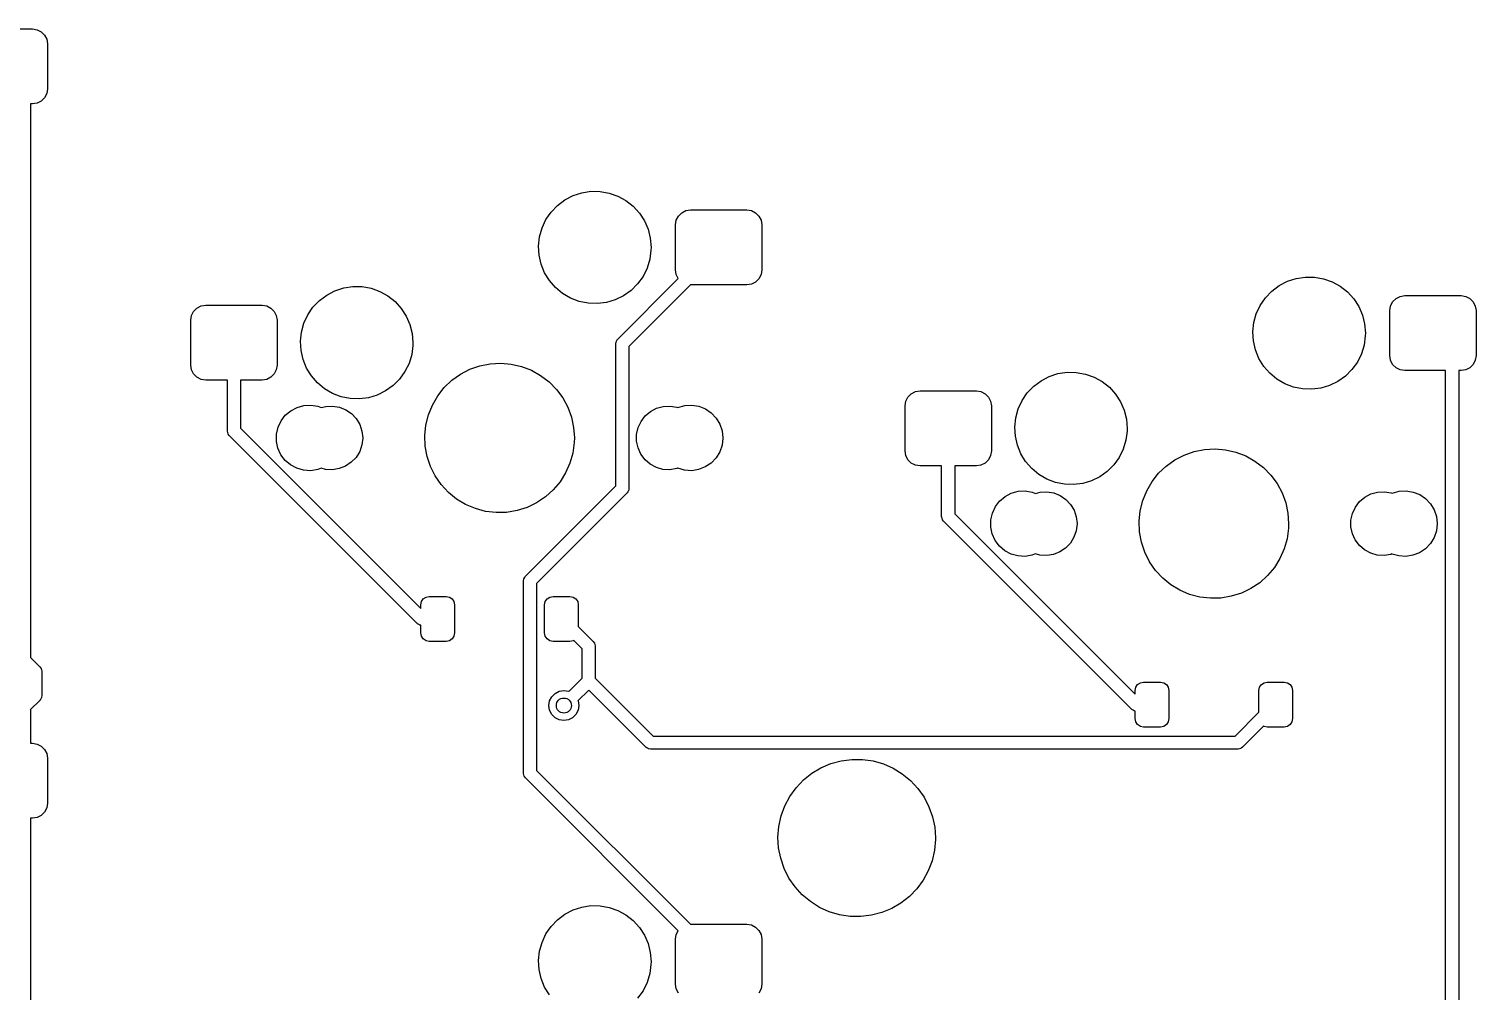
# Model space of a CAD drawing. Extents: x 50 to 376, y -141 to -43.
# Drawn here: x 140.61 to 179.2, y -68.85 to -43.2 of the extents above; entities that cross this region are included whole.
import ezdxf

# ---------------------------------------------------------------- set-up
doc = ezdxf.new("R2010")
doc.units = 0
doc.layers.add('BLACK', color=7, linetype='CONTINUOUS')

msp = doc.modelspace()

# ---------------------------------------------------------------- linework, layer by layer
at = {"layer": 'BLACK', "linetype": 'CONTINUOUS'}
for p, q in [((139.204, -43.196), (140.704, -43.196)), ((140.704, -43.196), (140.828, -43.2156)), ((140.828, -43.2156), (140.939, -43.2724)), ((140.939, -43.2724), (141.028, -43.3609)), ((141.028, -43.3609), (141.084, -43.4724)), ((141.084, -43.4724), (141.104, -43.596)), ((141.104, -43.596), (141.104, -44.796)), ((140.939, -45.1196), (140.828, -45.1764)), ((141.028, -45.0311), (140.939, -45.1196)), ((141.084, -44.9196), (141.028, -45.0311)), ((141.104, -44.796), (141.084, -44.9196)), ((140.704, -45.196), (140.654, -45.196)), ((140.654, -45.196), (140.654, -59.9622)), ((140.828, -45.1764), (140.704, -45.196)), ((154.706, -47.9003), (154.903, -47.7527)), ((154.903, -47.7527), (155.121, -47.6392)), ((155.121, -47.6392), (155.354, -47.5628)), ((155.354, -47.5628), (155.597, -47.5257)), ((155.597, -47.5257), (155.843, -47.5287)), ((155.843, -47.5287), (156.085, -47.5718)), ((156.085, -47.5718), (156.317, -47.6538)), ((156.317, -47.6538), (156.532, -47.7726)), ((156.532, -47.7726), (156.725, -47.925)), ((154.398, -48.2811), (154.536, -48.078)), ((154.536, -48.078), (154.706, -47.9003)), ((156.725, -47.925), (156.89, -48.1068)), ((156.89, -48.1068), (157.024, -48.3132)), ((157.874, -48.2984), (157.93, -48.1869)), ((157.93, -48.1869), (158.019, -48.0984)), ((158.019, -48.0984), (158.13, -48.0416)), ((158.13, -48.0416), (158.254, -48.022)), ((158.254, -48.022), (159.754, -48.022)), ((159.754, -48.022), (159.878, -48.0416)), ((159.878, -48.0416), (159.989, -48.0984)), ((159.989, -48.0984), (160.078, -48.1869)), ((160.078, -48.1869), (160.134, -48.2984)), ((154.229, -48.7409), (154.294, -48.5041)), ((154.294, -48.5041), (154.398, -48.2811)), ((157.024, -48.3132), (157.122, -48.5386)), ((157.122, -48.5386), (157.182, -48.777)), ((157.854, -48.422), (157.874, -48.2984)), ((157.854, -49.622), (157.854, -48.422)), ((160.134, -48.2984), (160.154, -48.422)), ((160.154, -48.422), (160.154, -49.622)), ((154.202, -48.9854), (154.229, -48.7409)), ((154.217, -49.2308), (154.202, -48.9854)), ((157.182, -48.777), (157.202, -49.022)), ((154.271, -49.4706), (154.217, -49.2308)), ((157.168, -49.339), (157.097, -49.5742)), ((157.2, -49.0953), (157.168, -49.339)), ((157.202, -49.022), (157.2, -49.0953)), ((154.363, -49.6983), (154.271, -49.4706)), ((154.492, -49.9079), (154.363, -49.6983)), ((157.097, -49.5742), (156.988, -49.7946)), ((157.874, -49.7456), (157.854, -49.622)), ((157.927, -49.8512), (157.874, -49.7456)), ((160.134, -49.7456), (160.078, -49.8571)), ((160.154, -49.622), (160.134, -49.7456)), ((148.771, -50.1792), (149.004, -50.1028)), ((149.004, -50.1028), (149.247, -50.0657)), ((149.247, -50.0657), (149.493, -50.0687)), ((149.493, -50.0687), (149.735, -50.1118)), ((149.735, -50.1118), (149.967, -50.1938)), ((154.653, -50.0937), (154.492, -49.9079)), ((154.842, -50.2507), (154.653, -50.0937)), ((156.313, -51.4657), (157.927, -49.8512)), ((156.67, -50.1677), (156.47, -50.3104)), ((158.252, -50.0217), (156.612, -51.6619)), ((156.844, -49.9942), (156.67, -50.1677)), ((156.988, -49.7946), (156.844, -49.9942)), ((158.254, -50.022), (158.252, -50.0217)), ((159.754, -50.022), (158.254, -50.022)), ((159.878, -50.0024), (159.754, -50.022)), ((159.989, -49.9456), (159.878, -50.0024)), ((160.078, -49.8571), (159.989, -49.9456)), ((173.756, -50.1863), (173.953, -50.0387)), ((173.953, -50.0387), (174.171, -49.9252)), ((174.171, -49.9252), (174.404, -49.8488)), ((174.404, -49.8488), (174.647, -49.8117)), ((174.647, -49.8117), (174.893, -49.8147)), ((174.893, -49.8147), (175.135, -49.8578)), ((175.135, -49.8578), (175.367, -49.9398)), ((175.367, -49.9398), (175.582, -50.0586)), ((175.582, -50.0586), (175.775, -50.211)), ((148.186, -50.618), (148.356, -50.4403)), ((148.356, -50.4403), (148.553, -50.2927)), ((148.553, -50.2927), (148.771, -50.1792)), ((149.967, -50.1938), (150.182, -50.3126)), ((150.182, -50.3126), (150.375, -50.465)), ((150.375, -50.465), (150.54, -50.6468)), ((155.054, -50.3747), (154.842, -50.2507)), ((155.284, -50.4624), (155.054, -50.3747)), ((155.524, -50.5114), (155.284, -50.4624)), ((155.77, -50.5205), (155.524, -50.5114)), ((156.014, -50.4892), (155.77, -50.5205)), ((156.249, -50.4186), (156.014, -50.4892)), ((156.47, -50.3104), (156.249, -50.4186)), ((173.448, -50.5671), (173.586, -50.364)), ((173.586, -50.364), (173.756, -50.1863)), ((175.775, -50.211), (175.94, -50.3928)), ((175.94, -50.3928), (176.074, -50.5992)), ((176.924, -50.5844), (176.98, -50.4729)), ((176.98, -50.4729), (177.069, -50.3844)), ((177.069, -50.3844), (177.18, -50.3276)), ((177.18, -50.3276), (177.304, -50.308)), ((177.304, -50.308), (178.804, -50.308)), ((178.804, -50.308), (178.928, -50.3276)), ((178.928, -50.3276), (179.039, -50.3844)), ((179.039, -50.3844), (179.128, -50.4729)), ((179.128, -50.4729), (179.184, -50.5844)), ((144.927, -50.962), (144.947, -50.8384)), ((144.947, -50.8384), (145.003, -50.7269)), ((145.003, -50.7269), (145.092, -50.6384)), ((145.092, -50.6384), (145.203, -50.5816)), ((145.203, -50.5816), (145.327, -50.562)), ((145.327, -50.562), (146.827, -50.562)), ((146.827, -50.562), (146.951, -50.5816)), ((146.951, -50.5816), (147.062, -50.6384)), ((147.062, -50.6384), (147.151, -50.7269)), ((147.151, -50.7269), (147.207, -50.8384)), ((147.207, -50.8384), (147.227, -50.962)), ((147.944, -51.0441), (148.048, -50.8211)), ((148.048, -50.8211), (148.186, -50.618)), ((150.54, -50.6468), (150.674, -50.8532)), ((150.674, -50.8532), (150.772, -51.0786)), ((173.279, -51.0269), (173.344, -50.7901)), ((173.344, -50.7901), (173.448, -50.5671)), ((176.074, -50.5992), (176.172, -50.8246)), ((176.172, -50.8246), (176.232, -51.063)), ((176.904, -50.708), (176.924, -50.5844)), ((176.904, -51.908), (176.904, -50.708)), ((179.184, -50.5844), (179.204, -50.708)), ((179.204, -50.708), (179.204, -51.908)), ((144.927, -52.162), (144.927, -50.962)), ((147.227, -50.962), (147.227, -52.162)), ((147.852, -51.5254), (147.879, -51.2809)), ((147.879, -51.2809), (147.944, -51.0441)), ((150.772, -51.0786), (150.832, -51.317)), ((150.832, -51.317), (150.852, -51.562)), ((173.252, -51.2714), (173.279, -51.0269)), ((173.267, -51.5168), (173.252, -51.2714)), ((176.232, -51.063), (176.252, -51.308)), ((176.252, -51.308), (176.25, -51.3813)), ((147.867, -51.7708), (147.852, -51.5254)), ((150.85, -51.6353), (150.818, -51.879)), ((150.852, -51.562), (150.85, -51.6353)), ((156.262, -51.5894), (156.267, -51.5459)), ((156.262, -55.3812), (156.262, -51.5894)), ((156.267, -51.5459), (156.269, -51.5417)), ((156.269, -51.5417), (156.27, -51.5371)), ((156.27, -51.5371), (156.289, -51.5052)), ((156.289, -51.5052), (156.307, -51.4723)), ((156.307, -51.4723), (156.31, -51.4697)), ((156.31, -51.4697), (156.313, -51.4657)), ((156.612, -51.6619), (156.612, -55.4537)), ((173.321, -51.7566), (173.267, -51.5168)), ((176.218, -51.625), (176.147, -51.8602)), ((176.25, -51.3813), (176.218, -51.625)), ((147.921, -52.0106), (147.867, -51.7708)), ((148.013, -52.2383), (147.921, -52.0106)), ((150.818, -51.879), (150.747, -52.1142)), ((173.413, -51.9843), (173.321, -51.7566)), ((173.542, -52.1939), (173.413, -51.9843)), ((176.038, -52.0806), (175.894, -52.2802)), ((176.147, -51.8602), (176.038, -52.0806)), ((176.924, -52.0316), (176.904, -51.908)), ((176.98, -52.1431), (176.924, -52.0316)), ((179.184, -52.0316), (179.128, -52.1431)), ((179.204, -51.908), (179.184, -52.0316)), ((144.947, -52.2856), (144.927, -52.162)), ((145.003, -52.3971), (144.947, -52.2856)), ((145.092, -52.4856), (145.003, -52.3971)), ((145.203, -52.5424), (145.092, -52.4856)), ((147.062, -52.4856), (146.951, -52.5424)), ((147.151, -52.3971), (147.062, -52.4856)), ((147.207, -52.2856), (147.151, -52.3971)), ((147.227, -52.162), (147.207, -52.2856)), ((148.142, -52.4479), (148.013, -52.2383)), ((148.303, -52.6337), (148.142, -52.4479)), ((150.638, -52.3346), (150.494, -52.5342)), ((150.747, -52.1142), (150.638, -52.3346)), ((151.891, -52.5657), (152.12, -52.4019)), ((152.12, -52.4019), (152.37, -52.2721)), ((152.37, -52.2721), (152.636, -52.1788)), ((152.636, -52.1788), (152.912, -52.1238)), ((152.912, -52.1238), (153.193, -52.1083)), ((153.193, -52.1083), (153.474, -52.1326)), ((153.474, -52.1326), (153.748, -52.1962)), ((153.748, -52.1962), (154.011, -52.2979)), ((154.011, -52.2979), (154.257, -52.4355)), ((154.257, -52.4355), (154.481, -52.6064)), ((167.603, -52.5787), (167.821, -52.4652)), ((167.821, -52.4652), (168.054, -52.3888)), ((168.054, -52.3888), (168.297, -52.3517)), ((168.297, -52.3517), (168.543, -52.3547)), ((168.543, -52.3547), (168.785, -52.3978)), ((168.785, -52.3978), (169.017, -52.4798)), ((169.017, -52.4798), (169.232, -52.5986)), ((173.703, -52.3797), (173.542, -52.1939)), ((173.892, -52.5367), (173.703, -52.3797)), ((175.72, -52.4537), (175.52, -52.5964)), ((175.894, -52.2802), (175.72, -52.4537)), ((177.069, -52.2316), (176.98, -52.1431)), ((177.18, -52.2884), (177.069, -52.2316)), ((177.304, -52.308), (177.18, -52.2884)), ((178.391, -52.308), (177.304, -52.308)), ((178.391, -69.358), (178.391, -52.308)), ((178.804, -52.308), (178.741, -52.308)), ((178.741, -52.308), (178.741, -69.358)), ((178.928, -52.2884), (178.804, -52.308)), ((179.039, -52.2316), (178.928, -52.2884)), ((179.128, -52.1431), (179.039, -52.2316)), ((145.327, -52.562), (145.203, -52.5424)), ((145.902, -52.562), (145.327, -52.562)), ((145.902, -53.9159), (145.902, -52.562)), ((146.827, -52.562), (146.252, -52.562)), ((146.252, -52.562), (146.252, -53.8434)), ((146.951, -52.5424), (146.827, -52.562)), ((148.492, -52.7907), (148.303, -52.6337)), ((148.704, -52.9147), (148.492, -52.7907)), ((150.12, -52.8504), (149.899, -52.9586)), ((150.32, -52.7077), (150.12, -52.8504)), ((150.494, -52.5342), (150.32, -52.7077)), ((151.513, -52.9813), (151.687, -52.7601)), ((151.687, -52.7601), (151.891, -52.5657)), ((154.481, -52.6064), (154.678, -52.8071)), ((154.678, -52.8071), (154.846, -53.0336)), ((164.142, -52.9244), (164.253, -52.8676)), ((164.253, -52.8676), (164.377, -52.848)), ((164.377, -52.848), (165.877, -52.848)), ((165.877, -52.848), (166.001, -52.8676)), ((166.001, -52.8676), (166.112, -52.9244)), ((167.236, -52.904), (167.406, -52.7263)), ((167.406, -52.7263), (167.603, -52.5787)), ((169.232, -52.5986), (169.425, -52.751)), ((169.425, -52.751), (169.59, -52.9328)), ((174.104, -52.6607), (173.892, -52.5367)), ((174.334, -52.7484), (174.104, -52.6607)), ((174.574, -52.7974), (174.334, -52.7484)), ((174.82, -52.8065), (174.574, -52.7974)), ((175.064, -52.7752), (174.82, -52.8065)), ((175.299, -52.7046), (175.064, -52.7752)), ((175.52, -52.5964), (175.299, -52.7046)), ((147.76, -53.2884), (147.942, -53.2383)), ((147.942, -53.2383), (148.131, -53.2284)), ((148.131, -53.2284), (148.317, -53.2592)), ((148.526, -53.2629), (148.709, -53.2533)), ((148.934, -53.0024), (148.704, -52.9147)), ((148.709, -53.2533), (148.891, -53.2833)), ((149.174, -53.0514), (148.934, -53.0024)), ((149.42, -53.0605), (149.174, -53.0514)), ((149.664, -53.0292), (149.42, -53.0605)), ((149.899, -52.9586), (149.664, -53.0292)), ((151.266, -53.4859), (151.371, -53.2248)), ((151.371, -53.2248), (151.513, -52.9813)), ((154.846, -53.0336), (154.979, -53.2815)), ((157.526, -53.2629), (157.709, -53.2533)), ((157.709, -53.2533), (157.891, -53.2833)), ((157.92, -53.2884), (158.102, -53.2383)), ((158.102, -53.2383), (158.291, -53.2284)), ((158.291, -53.2284), (158.477, -53.2592)), ((163.977, -53.248), (163.997, -53.1244)), ((163.977, -54.448), (163.977, -53.248)), ((163.997, -53.1244), (164.053, -53.0129)), ((164.053, -53.0129), (164.142, -52.9244)), ((166.112, -52.9244), (166.201, -53.0129)), ((166.201, -53.0129), (166.257, -53.1244)), ((166.257, -53.1244), (166.277, -53.248)), ((166.277, -53.248), (166.277, -54.448)), ((166.994, -53.3301), (167.098, -53.1071)), ((167.098, -53.1071), (167.236, -52.904)), ((169.59, -52.9328), (169.724, -53.1392)), ((169.724, -53.1392), (169.822, -53.3646)), ((147.334, -53.6487), (147.448, -53.4986)), ((147.448, -53.4986), (147.593, -53.3766)), ((147.593, -53.3766), (147.76, -53.2884)), ((148.317, -53.2592), (148.408, -53.2955)), ((148.408, -53.2955), (148.526, -53.2629)), ((148.891, -53.2833), (149.061, -53.3515)), ((149.061, -53.3515), (149.213, -53.4547)), ((149.213, -53.4547), (149.339, -53.5881)), ((149.339, -53.5881), (149.434, -53.7455)), ((151.198, -53.7592), (151.266, -53.4859)), ((154.979, -53.2815), (155.077, -53.5457)), ((155.077, -53.5457), (155.136, -53.8211)), ((156.935, -53.6617), (157.046, -53.5158)), ((157.046, -53.5158), (157.187, -53.3973)), ((157.187, -53.3973), (157.349, -53.3117)), ((157.349, -53.3117), (157.526, -53.2629)), ((157.891, -53.2833), (157.913, -53.2922)), ((157.913, -53.2922), (157.92, -53.2884)), ((158.477, -53.2592), (158.653, -53.3294)), ((158.653, -53.3294), (158.809, -53.4357)), ((158.809, -53.4357), (158.939, -53.573)), ((158.939, -53.573), (159.036, -53.735)), ((166.902, -53.8114), (166.929, -53.5669)), ((166.929, -53.5669), (166.994, -53.3301)), ((169.822, -53.3646), (169.882, -53.603)), ((169.882, -53.603), (169.902, -53.848)), ((145.903, -53.9205), (145.902, -53.9159)), ((145.902, -53.9251), (145.903, -53.9205)), ((145.913, -53.9608), (145.902, -53.9251)), ((145.922, -53.997), (145.913, -53.9608)), ((145.925, -54.0005), (145.922, -53.997)), ((145.926, -54.005), (145.925, -54.0005)), ((145.953, -54.0396), (145.926, -54.005)), ((146.252, -53.8434), (151.062, -58.6534)), ((147.212, -54.0045), (147.254, -53.82)), ((147.212, -54.1935), (147.212, -54.0045)), ((147.254, -53.82), (147.334, -53.6487)), ((149.434, -53.7455), (149.492, -53.9195)), ((149.492, -53.9195), (149.512, -54.102)), ((151.169, -54.0394), (151.198, -53.7592)), ((155.136, -53.8211), (155.156, -54.102)), ((156.817, -54.0073), (156.857, -53.8281)), ((156.817, -54.1908), (156.817, -54.0073)), ((156.857, -53.8281), (156.935, -53.6617)), ((159.036, -53.735), (159.097, -53.9141)), ((159.097, -53.9141), (159.117, -54.102)), ((166.917, -54.0568), (166.902, -53.8114)), ((169.9, -53.9213), (169.868, -54.165)), ((169.902, -53.848), (169.9, -53.9213)), ((150.965, -59.0517), (145.953, -54.0396)), ((147.252, -54.3782), (147.212, -54.1935)), ((147.33, -54.55), (147.252, -54.3782)), ((149.491, -54.2903), (149.431, -54.4639)), ((149.512, -54.1079), (149.491, -54.2903)), ((149.512, -54.102), (149.512, -54.1079)), ((151.18, -54.3208), (151.169, -54.0394)), ((151.231, -54.5979), (151.18, -54.3208)), ((155.152, -54.2272), (155.114, -54.5063)), ((155.156, -54.102), (155.152, -54.2272)), ((156.855, -54.3703), (156.817, -54.1908)), ((156.932, -54.5372), (156.855, -54.3703)), ((159.095, -54.2959), (159.034, -54.4746)), ((159.117, -54.1081), (159.095, -54.2959)), ((159.117, -54.102), (159.117, -54.1081)), ((166.971, -54.2966), (166.917, -54.0568)), ((167.063, -54.5243), (166.971, -54.2966)), ((169.797, -54.4002), (169.688, -54.6206)), ((169.868, -54.165), (169.797, -54.4002)), ((171.686, -54.4648), (171.962, -54.4098)), ((171.962, -54.4098), (172.243, -54.3943)), ((172.243, -54.3943), (172.524, -54.4186)), ((147.444, -54.701), (147.33, -54.55)), ((147.588, -54.824), (147.444, -54.701)), ((149.208, -54.7531), (149.056, -54.8553)), ((149.335, -54.6206), (149.208, -54.7531)), ((149.431, -54.4639), (149.335, -54.6206)), ((151.32, -54.865), (151.231, -54.5979)), ((155.038, -54.7774), (154.924, -55.035)), ((155.114, -54.5063), (155.038, -54.7774)), ((157.042, -54.6839), (156.932, -54.5372)), ((157.182, -54.8033), (157.042, -54.6839)), ((158.804, -54.7723), (158.647, -54.8774)), ((158.935, -54.6359), (158.804, -54.7723)), ((159.034, -54.4746), (158.935, -54.6359)), ((163.997, -54.5716), (163.977, -54.448)), ((164.053, -54.6831), (163.997, -54.5716)), ((164.142, -54.7716), (164.053, -54.6831)), ((164.253, -54.8284), (164.142, -54.7716)), ((166.112, -54.7716), (166.001, -54.8284)), ((166.201, -54.6831), (166.112, -54.7716)), ((166.257, -54.5716), (166.201, -54.6831)), ((166.277, -54.448), (166.257, -54.5716)), ((167.192, -54.7339), (167.063, -54.5243)), ((167.353, -54.9197), (167.192, -54.7339)), ((169.688, -54.6206), (169.544, -54.8202)), ((170.941, -54.8517), (171.17, -54.6879)), ((171.17, -54.6879), (171.42, -54.5581)), ((171.42, -54.5581), (171.686, -54.4648)), ((172.524, -54.4186), (172.798, -54.4822)), ((172.798, -54.4822), (173.061, -54.5839)), ((173.061, -54.5839), (173.307, -54.7215)), ((173.307, -54.7215), (173.531, -54.8924)), ((147.754, -54.9133), (147.588, -54.824)), ((147.936, -54.9647), (147.754, -54.9133)), ((148.125, -54.976), (147.936, -54.9647)), ((148.311, -54.9464), (148.125, -54.976)), ((148.408, -54.9084), (148.311, -54.9464)), ((148.52, -54.9401), (148.408, -54.9084)), ((148.704, -54.951), (148.52, -54.9401)), ((148.885, -54.9223), (148.704, -54.951)), ((149.056, -54.8553), (148.885, -54.9223)), ((151.446, -55.117), (151.32, -54.865)), ((151.606, -55.3487), (151.446, -55.117)), ((154.924, -55.035), (154.775, -55.274)), ((157.344, -54.8901), (157.182, -54.8033)), ((157.52, -54.9401), (157.344, -54.8901)), ((157.704, -54.951), (157.52, -54.9401)), ((157.885, -54.9223), (157.704, -54.951)), ((157.911, -54.9118), (157.885, -54.9223)), ((157.914, -54.9133), (157.911, -54.9118)), ((158.096, -54.9647), (157.914, -54.9133)), ((158.285, -54.976), (158.096, -54.9647)), ((158.471, -54.9464), (158.285, -54.976)), ((158.647, -54.8774), (158.471, -54.9464)), ((164.377, -54.848), (164.253, -54.8284)), ((164.952, -54.848), (164.377, -54.848)), ((164.952, -56.2019), (164.952, -54.848)), ((165.877, -54.848), (165.302, -54.848)), ((165.302, -54.848), (165.302, -56.1294)), ((166.001, -54.8284), (165.877, -54.848)), ((167.542, -55.0767), (167.353, -54.9197)), ((167.754, -55.2007), (167.542, -55.0767)), ((169.17, -55.1364), (168.949, -55.2446)), ((169.37, -54.9937), (169.17, -55.1364)), ((169.544, -54.8202), (169.37, -54.9937)), ((170.563, -55.2673), (170.737, -55.0461)), ((170.737, -55.0461), (170.941, -54.8517)), ((173.531, -54.8924), (173.728, -55.0931)), ((173.728, -55.0931), (173.896, -55.3196)), ((151.797, -55.5555), (151.606, -55.3487)), ((152.015, -55.7333), (151.797, -55.5555)), ((153.852, -57.7904), (156.262, -55.3812)), ((154.594, -55.4896), (154.384, -55.6775)), ((154.775, -55.274), (154.594, -55.4896)), ((156.563, -55.5734), (156.56, -55.5774)), ((156.567, -55.5708), (156.563, -55.5734)), ((156.584, -55.5379), (156.567, -55.5708)), ((156.604, -55.506), (156.584, -55.5379)), ((156.606, -55.4972), (156.604, -55.5014)), ((156.604, -55.5014), (156.604, -55.506)), ((156.612, -55.4537), (156.606, -55.4972)), ((166.643, -55.6626), (166.81, -55.5744)), ((166.81, -55.5744), (166.992, -55.5243)), ((166.992, -55.5243), (167.181, -55.5144)), ((167.181, -55.5144), (167.367, -55.5452)), ((167.367, -55.5452), (167.458, -55.5815)), ((167.458, -55.5815), (167.576, -55.5489)), ((167.576, -55.5489), (167.759, -55.5393)), ((167.984, -55.2884), (167.754, -55.2007)), ((167.759, -55.5393), (167.941, -55.5693)), ((167.941, -55.5693), (168.111, -55.6375)), ((168.224, -55.3374), (167.984, -55.2884)), ((168.47, -55.3465), (168.224, -55.3374)), ((168.714, -55.3152), (168.47, -55.3465)), ((168.949, -55.2446), (168.714, -55.3152)), ((170.316, -55.7719), (170.421, -55.5108)), ((170.421, -55.5108), (170.563, -55.2673)), ((173.896, -55.3196), (174.029, -55.5675)), ((174.029, -55.5675), (174.127, -55.8317)), ((176.399, -55.5977), (176.576, -55.5489)), ((176.576, -55.5489), (176.759, -55.5393)), ((176.759, -55.5393), (176.941, -55.5693)), ((176.941, -55.5693), (176.963, -55.5782)), ((176.963, -55.5782), (176.97, -55.5744)), ((176.97, -55.5744), (177.152, -55.5243)), ((177.152, -55.5243), (177.341, -55.5144)), ((177.341, -55.5144), (177.527, -55.5452)), ((177.527, -55.5452), (177.703, -55.6154)), ((152.257, -55.8786), (152.015, -55.7333)), ((152.516, -55.9884), (152.257, -55.8786)), ((153.896, -55.9559), (153.627, -56.0408)), ((154.15, -55.834), (153.896, -55.9559)), ((154.384, -55.6775), (154.15, -55.834)), ((156.56, -55.5774), (154.151, -57.9866)), ((166.304, -56.106), (166.384, -55.9347)), ((166.384, -55.9347), (166.498, -55.7846)), ((166.498, -55.7846), (166.643, -55.6626)), ((168.111, -55.6375), (168.263, -55.7407)), ((168.263, -55.7407), (168.389, -55.8741)), ((168.389, -55.8741), (168.484, -56.0315)), ((170.248, -56.0452), (170.316, -55.7719)), ((174.127, -55.8317), (174.186, -56.1071)), ((175.907, -56.1141), (175.985, -55.9477)), ((175.985, -55.9477), (176.096, -55.8018)), ((176.096, -55.8018), (176.237, -55.6833)), ((176.237, -55.6833), (176.399, -55.5977)), ((177.703, -55.6154), (177.859, -55.7217)), ((177.859, -55.7217), (177.989, -55.859)), ((177.989, -55.859), (178.086, -56.021)), ((152.788, -56.0606), (152.516, -55.9884)), ((153.068, -56.0937), (152.788, -56.0606)), ((153.35, -56.0871), (153.068, -56.0937)), ((153.627, -56.0408), (153.35, -56.0871)), ((164.953, -56.2065), (164.952, -56.2019)), ((164.952, -56.2111), (164.953, -56.2065)), ((164.963, -56.2468), (164.952, -56.2111)), ((164.972, -56.283), (164.963, -56.2468)), ((164.975, -56.2865), (164.972, -56.283)), ((164.976, -56.291), (164.975, -56.2865)), ((165.003, -56.3256), (164.976, -56.291)), ((170.015, -61.3377), (165.003, -56.3256)), ((165.302, -56.1294), (170.112, -60.9394)), ((166.262, -56.2905), (166.304, -56.106)), ((166.262, -56.4795), (166.262, -56.2905)), ((168.484, -56.0315), (168.542, -56.2055)), ((168.542, -56.2055), (168.562, -56.388)), ((170.219, -56.3254), (170.248, -56.0452)), ((170.23, -56.6068), (170.219, -56.3254)), ((174.186, -56.1071), (174.206, -56.388)), ((175.867, -56.2933), (175.907, -56.1141)), ((175.867, -56.4768), (175.867, -56.2933)), ((178.086, -56.021), (178.147, -56.2001)), ((178.147, -56.2001), (178.167, -56.388)), ((166.302, -56.6642), (166.262, -56.4795)), ((166.38, -56.836), (166.302, -56.6642)), ((168.541, -56.5763), (168.481, -56.7499)), ((168.562, -56.3939), (168.541, -56.5763)), ((168.562, -56.388), (168.562, -56.3939)), ((170.281, -56.8839), (170.23, -56.6068)), ((174.202, -56.5132), (174.164, -56.7923)), ((174.206, -56.388), (174.202, -56.5132)), ((175.905, -56.6563), (175.867, -56.4768)), ((175.982, -56.8232), (175.905, -56.6563)), ((178.145, -56.5819), (178.084, -56.7606)), ((178.167, -56.3941), (178.145, -56.5819)), ((178.167, -56.388), (178.167, -56.3941)), ((166.494, -56.987), (166.38, -56.836)), ((166.638, -57.11), (166.494, -56.987)), ((166.804, -57.1993), (166.638, -57.11)), ((168.258, -57.0391), (168.106, -57.1413)), ((168.385, -56.9066), (168.258, -57.0391)), ((168.481, -56.7499), (168.385, -56.9066)), ((170.37, -57.151), (170.281, -56.8839)), ((174.088, -57.0634), (173.974, -57.321)), ((174.164, -56.7923), (174.088, -57.0634)), ((176.092, -56.9699), (175.982, -56.8232)), ((176.232, -57.0893), (176.092, -56.9699)), ((176.394, -57.1761), (176.232, -57.0893)), ((177.854, -57.0583), (177.697, -57.1634)), ((177.985, -56.9219), (177.854, -57.0583)), ((178.084, -56.7606), (177.985, -56.9219)), ((166.986, -57.2507), (166.804, -57.1993)), ((167.175, -57.262), (166.986, -57.2507)), ((167.361, -57.2324), (167.175, -57.262)), ((167.458, -57.1944), (167.361, -57.2324)), ((167.57, -57.2261), (167.458, -57.1944)), ((167.754, -57.237), (167.57, -57.2261)), ((167.935, -57.2083), (167.754, -57.237)), ((168.106, -57.1413), (167.935, -57.2083)), ((170.496, -57.403), (170.37, -57.151)), ((170.656, -57.6347), (170.496, -57.403)), ((173.974, -57.321), (173.825, -57.56)), ((176.57, -57.2261), (176.394, -57.1761)), ((176.754, -57.237), (176.57, -57.2261)), ((176.935, -57.2083), (176.754, -57.237)), ((176.961, -57.1978), (176.935, -57.2083)), ((176.964, -57.1993), (176.961, -57.1978)), ((177.146, -57.2507), (176.964, -57.1993)), ((177.335, -57.262), (177.146, -57.2507)), ((177.521, -57.2324), (177.335, -57.262)), ((177.697, -57.1634), (177.521, -57.2324)), ((153.801, -57.9141), (153.807, -57.8706)), ((153.807, -57.8706), (153.809, -57.8664)), ((153.809, -57.8618), (153.829, -57.8299)), ((153.809, -57.8664), (153.809, -57.8618)), ((153.829, -57.8299), (153.846, -57.797)), ((153.846, -57.797), (153.85, -57.7944)), ((153.85, -57.7944), (153.852, -57.7904)), ((170.847, -57.8415), (170.656, -57.6347)), ((171.065, -58.0193), (170.847, -57.8415)), ((173.644, -57.7756), (173.434, -57.9635)), ((173.825, -57.56), (173.644, -57.7756)), ((153.801, -63.0442), (153.801, -57.9141)), ((154.151, -57.9866), (154.151, -62.9717)), ((171.307, -58.1646), (171.065, -58.0193)), ((171.566, -58.2744), (171.307, -58.1646)), ((171.838, -58.3466), (171.566, -58.2744)), ((172.946, -58.2419), (172.677, -58.3268)), ((173.2, -58.12), (172.946, -58.2419)), ((173.434, -57.9635), (173.2, -58.12)), ((151.062, -58.553), (151.079, -58.4669)), ((151.062, -58.6534), (151.062, -58.553)), ((151.079, -58.4669), (151.128, -58.3939)), ((151.128, -58.3939), (151.201, -58.3451)), ((151.201, -58.3451), (151.287, -58.328)), ((151.287, -58.328), (151.737, -58.328)), ((151.737, -58.328), (151.823, -58.3451)), ((151.823, -58.3451), (151.896, -58.3939)), ((151.896, -58.3939), (151.945, -58.4669)), ((151.945, -58.4669), (151.962, -58.553)), ((151.962, -58.553), (151.962, -59.303)), ((154.362, -58.553), (154.379, -58.4669)), ((154.362, -59.303), (154.362, -58.553)), ((154.379, -58.4669), (154.428, -58.3939)), ((154.428, -58.3939), (154.501, -58.3451)), ((154.501, -58.3451), (154.587, -58.328)), ((154.587, -58.328), (155.037, -58.328)), ((155.037, -58.328), (155.123, -58.3451)), ((155.123, -58.3451), (155.196, -58.3939)), ((155.196, -58.3939), (155.245, -58.4669)), ((155.245, -58.4669), (155.262, -58.553)), ((155.262, -58.553), (155.262, -59.1305)), ((172.118, -58.3797), (171.838, -58.3466)), ((172.4, -58.3731), (172.118, -58.3797)), ((172.677, -58.3268), (172.4, -58.3731)), ((150.969, -59.0542), (150.965, -59.0517)), ((150.972, -59.058), (150.969, -59.0542)), ((151.005, -59.0757), (150.972, -59.058)), ((151.037, -59.095), (151.005, -59.0757)), ((151.041, -59.0953), (151.037, -59.095)), ((151.046, -59.0975), (151.041, -59.0953)), ((151.062, -59.0996), (151.046, -59.0975)), ((151.062, -59.303), (151.062, -59.0996)), ((151.079, -59.3891), (151.062, -59.303)), ((151.128, -59.4621), (151.079, -59.3891)), ((151.945, -59.3891), (151.896, -59.4621)), ((151.962, -59.303), (151.945, -59.3891)), ((154.379, -59.3891), (154.362, -59.303)), ((154.428, -59.4621), (154.379, -59.3891)), ((155.262, -59.1305), (155.662, -59.5303)), ((151.201, -59.5109), (151.128, -59.4621)), ((151.287, -59.528), (151.201, -59.5109)), ((151.737, -59.528), (151.287, -59.528)), ((151.823, -59.5109), (151.737, -59.528)), ((151.896, -59.4621), (151.823, -59.5109)), ((154.501, -59.5109), (154.428, -59.4621)), ((154.587, -59.528), (154.501, -59.5109)), ((155.037, -59.528), (154.587, -59.528)), ((155.123, -59.5109), (155.037, -59.528)), ((155.138, -59.5011), (155.123, -59.5109)), ((155.363, -59.7265), (155.138, -59.5011)), ((155.363, -60.505), (155.363, -59.7265)), ((155.662, -59.5303), (155.689, -59.5649)), ((155.689, -59.5649), (155.69, -59.5694)), ((155.69, -59.5694), (155.693, -59.5729)), ((155.693, -59.5729), (155.702, -59.6091)), ((155.702, -59.6091), (155.713, -59.6448)), ((155.713, -59.6448), (155.712, -59.6494)), ((155.712, -59.6494), (155.713, -59.654)), ((155.713, -59.654), (155.713, -60.505)), ((140.654, -59.9622), (140.903, -60.2105)), ((140.903, -60.2105), (140.93, -60.2451)), ((140.93, -60.2451), (140.931, -60.2496)), ((140.931, -60.2496), (140.934, -60.2531)), ((140.934, -60.2531), (140.943, -60.2893)), ((140.943, -60.2893), (140.954, -60.325)), ((140.954, -60.325), (140.953, -60.3296)), ((140.953, -60.3296), (140.954, -60.3342)), ((140.954, -60.3342), (140.954, -60.9766)), ((155.006, -60.862), (155.363, -60.505)), ((155.713, -60.505), (157.26, -62.0521)), ((140.954, -60.9766), (140.948, -61.0201)), ((154.553, -61.0042), (154.641, -60.9157)), ((154.641, -60.9157), (154.753, -60.8589)), ((154.753, -60.8589), (154.876, -60.8393)), ((154.876, -60.8393), (155, -60.8589)), ((155, -60.8589), (155.006, -60.862)), ((155.538, -60.825), (155.253, -61.1095)), ((157.064, -62.3508), (155.538, -60.825)), ((170.112, -60.839), (170.129, -60.7529)), ((170.112, -60.9394), (170.112, -60.839)), ((170.129, -60.7529), (170.178, -60.6799)), ((170.178, -60.6799), (170.251, -60.6311)), ((170.251, -60.6311), (170.337, -60.614)), ((170.337, -60.614), (170.787, -60.614)), ((170.787, -60.614), (170.873, -60.6311)), ((170.873, -60.6311), (170.946, -60.6799)), ((170.946, -60.6799), (170.995, -60.7529)), ((170.995, -60.7529), (171.012, -60.839)), ((171.012, -60.839), (171.012, -61.589)), ((173.412, -60.839), (173.429, -60.7529)), ((173.412, -61.4165), (173.412, -60.839)), ((173.429, -60.7529), (173.478, -60.6799)), ((173.478, -60.6799), (173.551, -60.6311)), ((173.551, -60.6311), (173.637, -60.614)), ((173.637, -60.614), (174.087, -60.614)), ((174.087, -60.614), (174.173, -60.6311)), ((174.173, -60.6311), (174.246, -60.6799)), ((174.246, -60.6799), (174.295, -60.7529)), ((174.295, -60.7529), (174.312, -60.839)), ((174.312, -60.839), (174.312, -61.589)), ((140.903, -61.1003), (140.654, -61.3486)), ((140.654, -61.3486), (140.654, -62.246)), ((140.905, -61.0963), (140.903, -61.1003)), ((140.909, -61.0937), (140.905, -61.0963)), ((140.927, -61.0608), (140.909, -61.0937)), ((140.946, -61.0289), (140.927, -61.0608)), ((140.948, -61.0201), (140.946, -61.0243)), ((140.946, -61.0243), (140.946, -61.0289)), ((154.476, -61.2393), (154.496, -61.1157)), ((154.496, -61.3629), (154.476, -61.2393)), ((154.496, -61.1157), (154.553, -61.0042)), ((154.553, -61.4744), (154.496, -61.3629)), ((155.257, -61.3629), (155.2, -61.4744)), ((155.253, -61.1095), (155.257, -61.1157)), ((155.257, -61.1157), (155.276, -61.2393)), ((155.276, -61.2393), (155.257, -61.3629)), ((170.019, -61.3402), (170.015, -61.3377)), ((170.022, -61.344), (170.019, -61.3402)), ((170.055, -61.3617), (170.022, -61.344)), ((170.087, -61.381), (170.055, -61.3617)), ((154.641, -61.5629), (154.553, -61.4744)), ((154.753, -61.6197), (154.641, -61.5629)), ((154.876, -61.6393), (154.753, -61.6197)), ((155, -61.6197), (154.876, -61.6393)), ((155.111, -61.5629), (155, -61.6197)), ((155.2, -61.4744), (155.111, -61.5629)), ((170.091, -61.3813), (170.087, -61.381)), ((170.096, -61.3835), (170.091, -61.3813)), ((170.112, -61.3856), (170.096, -61.3835)), ((170.112, -61.589), (170.112, -61.3856)), ((170.129, -61.6751), (170.112, -61.589)), ((170.178, -61.7481), (170.129, -61.6751)), ((170.251, -61.7969), (170.178, -61.7481)), ((170.946, -61.7481), (170.873, -61.7969)), ((170.995, -61.6751), (170.946, -61.7481)), ((171.012, -61.589), (170.995, -61.6751)), ((172.776, -62.0521), (173.412, -61.4165)), ((174.246, -61.7481), (174.173, -61.7969)), ((174.295, -61.6751), (174.246, -61.7481)), ((174.312, -61.589), (174.295, -61.6751)), ((157.26, -62.0521), (172.776, -62.0521)), ((170.337, -61.814), (170.251, -61.7969)), ((170.787, -61.814), (170.337, -61.814)), ((170.873, -61.7969), (170.787, -61.814)), ((173.536, -61.7871), (172.973, -62.3508)), ((173.551, -61.7969), (173.536, -61.7871)), ((173.637, -61.814), (173.551, -61.7969)), ((174.087, -61.814), (173.637, -61.814)), ((174.173, -61.7969), (174.087, -61.814)), ((140.654, -62.246), (140.704, -62.246)), ((140.704, -62.246), (140.828, -62.2656)), ((140.828, -62.2656), (140.939, -62.3224)), ((140.939, -62.3224), (141.028, -62.4109)), ((141.028, -62.4109), (141.084, -62.5224)), ((157.068, -62.3533), (157.064, -62.3508)), ((157.071, -62.3571), (157.068, -62.3533)), ((157.103, -62.3748), (157.071, -62.3571)), ((157.135, -62.3941), (157.103, -62.3748)), ((157.14, -62.3944), (157.135, -62.3941)), ((157.144, -62.3966), (157.14, -62.3944)), ((157.188, -62.4021), (157.144, -62.3966)), ((172.849, -62.4021), (157.188, -62.4021)), ((172.853, -62.401), (172.849, -62.4021)), ((172.858, -62.4019), (172.853, -62.401)), ((172.894, -62.3911), (172.858, -62.4019)), ((172.93, -62.3822), (172.894, -62.3911)), ((172.933, -62.3791), (172.93, -62.3822)), ((172.938, -62.3777), (172.933, -62.3791)), ((172.973, -62.3508), (172.938, -62.3777)), ((141.084, -62.5224), (141.104, -62.646)), ((141.104, -62.646), (141.104, -63.846)), ((161.489, -63.0456), (161.734, -62.8989)), ((161.734, -62.8989), (161.996, -62.7868)), ((161.996, -62.7868), (162.272, -62.7114)), ((162.272, -62.7114), (162.555, -62.6741)), ((162.555, -62.6741), (162.841, -62.6756)), ((162.841, -62.6756), (163.124, -62.7159)), ((163.124, -62.7159), (163.398, -62.7941)), ((163.398, -62.7941), (163.66, -62.909)), ((153.802, -63.0488), (153.801, -63.0442)), ((153.801, -63.0534), (153.802, -63.0488)), ((153.812, -63.0891), (153.801, -63.0534)), ((153.821, -63.1253), (153.812, -63.0891)), ((153.824, -63.1288), (153.821, -63.1253)), ((153.826, -63.1333), (153.824, -63.1288)), ((153.852, -63.1679), (153.826, -63.1333)), ((157.927, -67.2428), (153.852, -63.1679)), ((154.151, -62.9717), (158.252, -67.0723)), ((161.069, -63.4314), (161.266, -63.2242)), ((161.266, -63.2242), (161.489, -63.0456)), ((163.66, -62.909), (163.903, -63.0582)), ((163.903, -63.0582), (164.125, -63.2392)), ((164.125, -63.2392), (164.319, -63.4484)), ((160.769, -63.9159), (160.902, -63.6634)), ((160.902, -63.6634), (161.069, -63.4314)), ((164.319, -63.4484), (164.483, -63.6821)), ((141.084, -63.9696), (141.028, -64.0811)), ((141.104, -63.846), (141.084, -63.9696)), ((160.67, -64.1841), (160.769, -63.9159)), ((164.483, -63.6821), (164.614, -63.936)), ((164.614, -63.936), (164.71, -64.2053)), ((140.704, -64.246), (140.654, -64.246)), ((140.654, -64.246), (140.654, -81.296)), ((140.828, -64.2264), (140.704, -64.246)), ((140.939, -64.1696), (140.828, -64.2264)), ((141.028, -64.0811), (140.939, -64.1696)), ((160.61, -64.4632), (160.67, -64.1841)), ((164.71, -64.2053), (164.768, -64.485)), ((160.587, -64.748), (160.61, -64.4632)), ((160.604, -65.0332), (160.587, -64.748)), ((164.787, -64.814), (164.761, -65.0985)), ((164.768, -64.485), (164.787, -64.77)), ((164.787, -64.77), (164.787, -64.814)), ((160.659, -65.3135), (160.604, -65.0332)), ((164.761, -65.0985), (164.697, -65.377)), ((160.751, -65.5838), (160.659, -65.3135)), ((160.879, -65.839), (160.751, -65.5838)), ((164.697, -65.377), (164.596, -65.6442)), ((161.041, -66.0744), (160.879, -65.839)), ((164.46, -65.8952), (164.291, -66.1255)), ((164.596, -65.6442), (164.46, -65.8952)), ((161.233, -66.2857), (161.041, -66.0744)), ((161.453, -66.4689), (161.233, -66.2857)), ((164.092, -66.3306), (163.867, -66.5069)), ((164.291, -66.1255), (164.092, -66.3306)), ((154.903, -66.8027), (155.121, -66.6892)), ((155.121, -66.6892), (155.354, -66.6128)), ((155.354, -66.6128), (155.597, -66.5757)), ((155.597, -66.5757), (155.843, -66.5787)), ((155.843, -66.5787), (156.085, -66.6218)), ((156.085, -66.6218), (156.317, -66.7038)), ((156.317, -66.7038), (156.532, -66.8226)), ((161.695, -66.6207), (161.453, -66.4689)), ((161.955, -66.7383), (161.695, -66.6207)), ((162.229, -66.8194), (161.955, -66.7383)), ((163.357, -66.7603), (163.081, -66.8328)), ((163.621, -66.651), (163.357, -66.7603)), ((163.867, -66.5069), (163.621, -66.651)), ((154.398, -67.3311), (154.536, -67.128)), ((154.536, -67.128), (154.706, -66.9503)), ((154.706, -66.9503), (154.903, -66.8027)), ((156.532, -66.8226), (156.725, -66.975)), ((156.725, -66.975), (156.89, -67.1568)), ((158.252, -67.0723), (158.254, -67.072)), ((158.254, -67.072), (159.754, -67.072)), ((159.754, -67.072), (159.878, -67.0916)), ((159.878, -67.0916), (159.989, -67.1484)), ((159.989, -67.1484), (160.078, -67.2369)), ((162.511, -66.8626), (162.229, -66.8194)), ((162.797, -66.8671), (162.511, -66.8626)), ((163.081, -66.8328), (162.797, -66.8671)), ((154.294, -67.5541), (154.398, -67.3311)), ((156.89, -67.1568), (157.024, -67.3632)), ((157.024, -67.3632), (157.122, -67.5886)), ((157.854, -67.472), (157.874, -67.3484)), ((157.854, -68.672), (157.854, -67.472)), ((157.874, -67.3484), (157.927, -67.2428)), ((160.078, -67.2369), (160.134, -67.3484)), ((160.134, -67.3484), (160.154, -67.472)), ((160.154, -67.472), (160.154, -68.672)), ((154.202, -68.0354), (154.229, -67.7909)), ((154.229, -67.7909), (154.294, -67.5541)), ((157.122, -67.5886), (157.182, -67.827)), ((157.182, -67.827), (157.202, -68.072)), ((154.217, -68.2808), (154.202, -68.0354)), ((154.271, -68.5206), (154.217, -68.2808)), ((157.2, -68.1453), (157.168, -68.389)), ((157.202, -68.072), (157.2, -68.1453)), ((154.363, -68.7483), (154.271, -68.5206)), ((157.097, -68.6242), (156.988, -68.8446)), ((157.168, -68.389), (157.097, -68.6242)), ((157.874, -68.7956), (157.854, -68.672)), ((160.154, -68.672), (160.134, -68.7956)), ((154.492, -68.9579), (154.363, -68.7483)), ((156.988, -68.8446), (156.844, -69.0442)), ((157.93, -68.9071), (157.874, -68.7956)), ((160.134, -68.7956), (160.078, -68.9071))]:
    msp.add_line(p, q, dxfattribs=at)
at = {"layer": 'BLACK'}
msp.add_circle((154.876, -61.2393), 0.2, dxfattribs=at)

doc.saveas('drawing.dxf')
